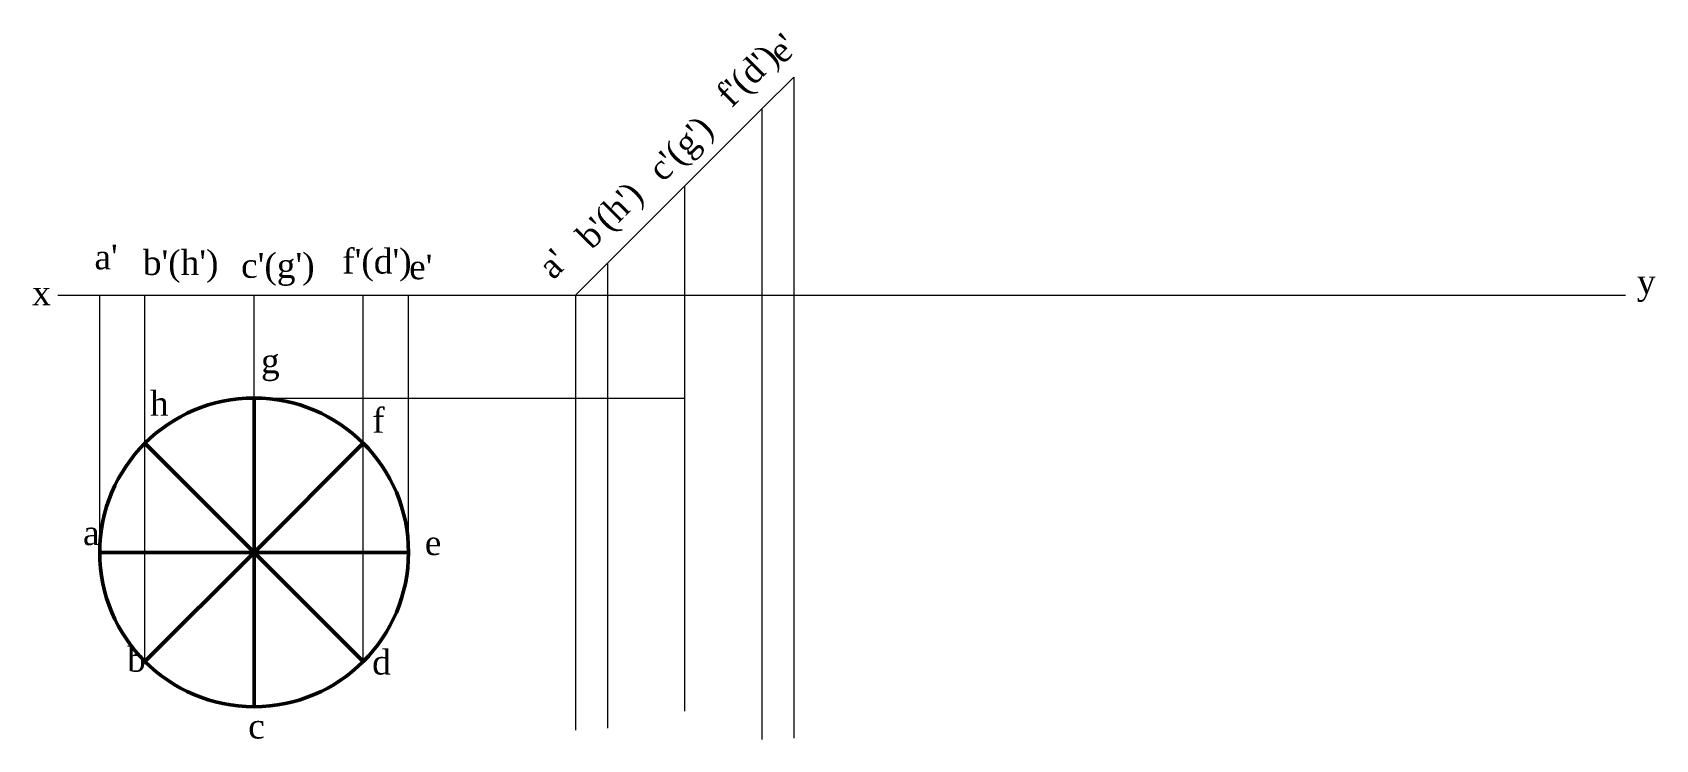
# Paper-space layout 'Layout5 (3)' of a CAD drawing. Header units: millimetres. Extents: x 13 to 276, y 30 to 145.
import ezdxf

# ---------------------------------------------------------------- set-up
doc = ezdxf.new("R2010")
doc.units = ezdxf.units.MM
for name, color, linetype, lineweight in [('PROJECTION LINE', 250, 'Continuous', 5), ('VISIBLE LINE', 5, 'Continuous', 50), ('XY LINE', 1, 'Continuous', 15)]:
    doc.layers.add(name, color=color, linetype=linetype, lineweight=lineweight)
doc.styles.get("Standard").update_dxf_attribs({"font": 'times.ttf', "height": 4})

# ---------------------------------------------------------------- blocks, each defined once
blk = doc.blocks.new('*U24')
at = {"layer": 'VISIBLE LINE'}
blk.add_line((-12.5, 0), (12.5, 0), dxfattribs=at)
blk = doc.blocks.new('*U25')
at = {"layer": 'VISIBLE LINE', "color": 0, "linetype": 'ByBlock', "lineweight": -2, "transparency": 16777216}
for p, rotation in [((49.29, 73.15), 90), ((40.45, 69.49), 135), ((58.13, 69.49), 45), ((36.79, 60.65), 180), ((40.45, 51.81), 225), ((49.29, 48.15), 270), ((58.13, 51.81), 315.0000000000001)]:
    blk.add_blockref('*U24', p, dxfattribs=dict(at, rotation=rotation))
blk.add_blockref('*U24', (61.79, 60.65), dxfattribs=at)

psp = doc.layouts.new('Layout5 (3)')

# ---------------------------------------------------------------- linework, layer by layer
at = {"layer": 'PROJECTION LINE'}
for p, q in [((131.48, 132.48), (136.66, 137.65)), ((136.66, 137.65), (136.66, 30.55)), ((118.98, 119.98), (131.48, 132.48)), ((131.48, 132.48), (131.48, 132.48)), ((131.48, 132.48), (131.48, 30.32)), ((106.48, 107.48), (118.98, 119.98)), ((118.98, 119.98), (118.98, 34.94)), ((101.3, 102.3), (106.48, 107.48)), ((106.48, 107.48), (106.48, 32.17)), ((24.29, 60.65), (24.29, 102.3)), ((24.29, 102.3), (31.61, 102.3)), ((31.61, 42.97), (31.61, 102.3)), ((31.61, 102.3), (49.29, 102.3)), ((49.29, 85.65), (49.29, 102.3)), ((49.29, 102.3), (66.97, 102.3)), ((66.97, 42.97), (66.97, 102.3)), ((66.97, 102.3), (66.97, 102.3)), ((66.97, 102.3), (74.29, 102.3)), ((74.29, 60.65), (74.29, 102.3)), ((101.3, 102.3), (101.3, 31.85)), ((49.29, 85.65), (118.98, 85.65))]:
    psp.add_line(p, q, dxfattribs=at)
at = {"layer": 'VISIBLE LINE'}
psp.add_circle((49.29, 60.65), 25, dxfattribs=at)
at = {"layer": 'XY LINE'}
psp.add_line((17.5, 102.3), (271.33, 102.3), dxfattribs=at)

# ---------------------------------------------------------------- block references
at = {"layer": 'VISIBLE LINE'}
psp.add_blockref('*U25', (0, 0), dxfattribs=at)

# ---------------------------------------------------------------- texts
at = {"layer": 'PROJECTION LINE'}
for s, p in [("e'", (134.89, 139.57)), ("f'(d')", (126.58, 132.56)), ("c'(g')", (115.49, 120.49)), ("b'(h')", (103.92, 109.57)), ("a'", (97.72, 104.67))]:
    psp.add_text(s, height=4, rotation=45, dxfattribs=at).set_placement(p)
for s, p in [("a'", (23.44, 106.51)), ("b'(h')", (31.28, 105.59)), ("c'(g')", (47.19, 105.13)), ("f'(d')", (63.56, 105.82)), ("e'", (74.39, 104.9)), ('g', (50.41, 89.69)), ('h', (32.43, 82.78)), ('f', (68.4, 80.02)), ('a', (21.59, 61.82)), ('e', (76.93, 60.21)), ('b', (28.74, 41.32)), ('d', (68.4, 40.86)), ('c', (48.34, 30.49))]:
    psp.add_text(s, height=4, dxfattribs=at).set_placement(p)
at = {"layer": 'XY LINE'}
for s, p in [('y', (273.17, 102.53)), ('x', (13.36, 100.69))]:
    psp.add_text(s, height=4, dxfattribs=at).set_placement(p)

doc.saveas('drawing.dxf')
